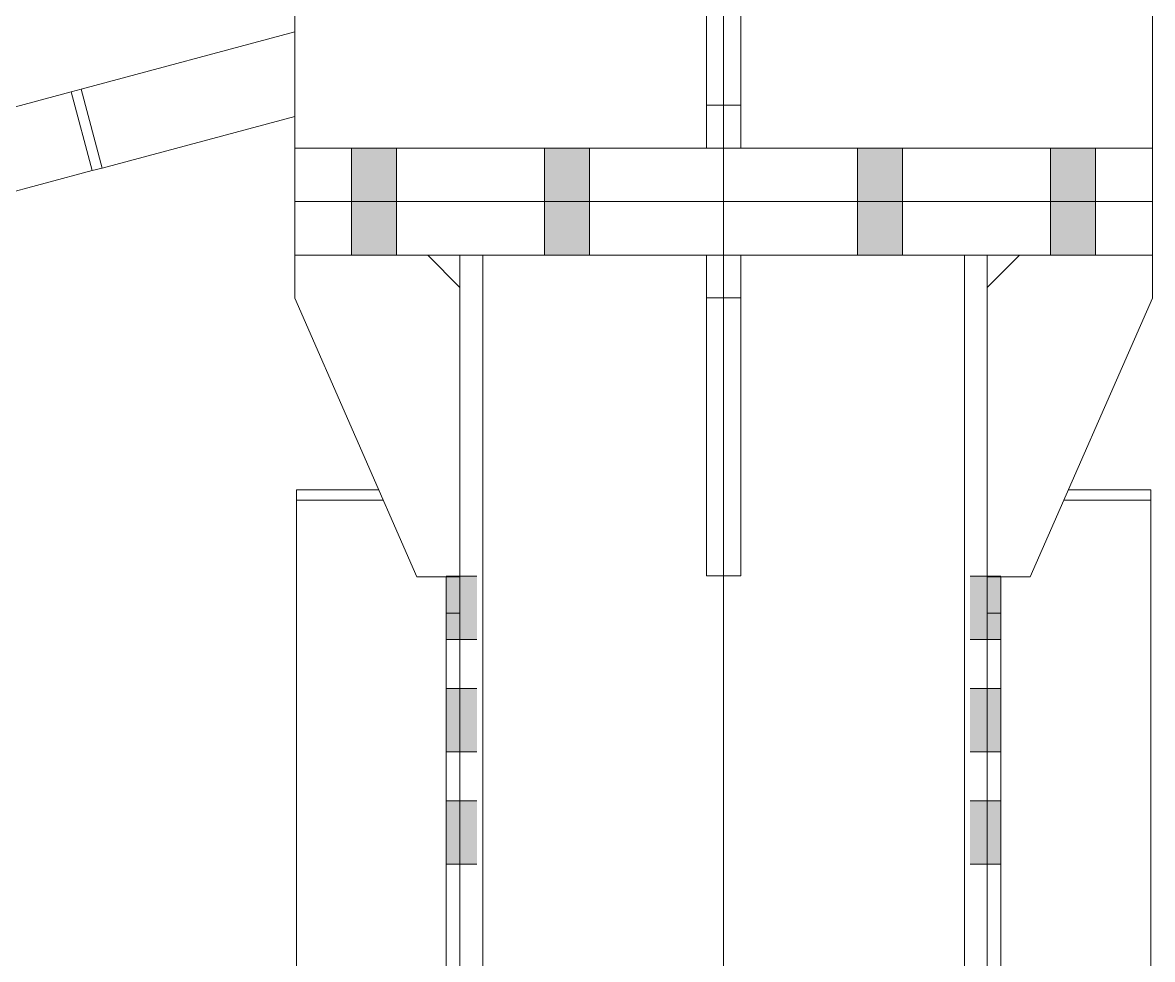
# Model space of a CAD drawing. Header units: millimetres. Extents: x -753 to 90, y 56274 to 56868.
# Drawn here: x -399.03 to -388.49, y 56697.62 to 56706.36 of the extents above; entities that cross this region are included whole.
import ezdxf

# ---------------------------------------------------------------- set-up
doc = ezdxf.new("R2010")
doc.units = ezdxf.units.MM
doc.linetypes.add('XKITLINE00', pattern=[0])
doc.linetypes.add('XKITLINE02', pattern=[4, 2, -2])
for name, color, linetype, lineweight in [('Grelha', 4, 'Continuous', 0), ('Parafuso', 3, 'Continuous', 0), ('Peça', 2, 'Continuous', 0)]:
    doc.layers.add(name, color=color, linetype=linetype, lineweight=lineweight)

# ---------------------------------------------------------------- blocks, each defined once
blk = doc.blocks.new('*A377')
at = {"layer": 'Peça', "color": 1, "linetype": 'XKITLINE00', "lineweight": 0}
for p, q in [((-396.488, 56703.788), (-396.488, 56704.188)), ((-394.948, 56703.888), (-395.248, 56704.188)), ((-395.348, 56701.187), (-396.488, 56703.788)), ((-394.948, 56701.187), (-395.348, 56701.187))]:
    blk.add_line(p, q, dxfattribs=at)
blk = doc.blocks.new('*A443')
at = {"layer": 'Parafuso', "color": 7, "linetype": 'XKITLINE02', "lineweight": 0}
for p, q in [((-394.948, 56701.195), (-395.075, 56701.195)), ((-394.788, 56701.195), (-394.948, 56701.195)), ((-394.948, 56700.603), (-395.075, 56700.603)), ((-394.788, 56700.603), (-394.948, 56700.603)), ((-394.948, 56700.147), (-395.075, 56700.147)), ((-394.788, 56700.147), (-394.948, 56700.147)), ((-394.948, 56699.554), (-395.075, 56699.554)), ((-394.788, 56699.554), (-394.948, 56699.554)), ((-394.948, 56699.098), (-395.075, 56699.098)), ((-394.788, 56699.098), (-394.948, 56699.098)), ((-394.948, 56698.506), (-395.075, 56698.506)), ((-394.788, 56698.506), (-394.948, 56698.506))]:
    blk.add_line(p, q, dxfattribs=at)
blk = doc.blocks.new('*A444')
at = {"layer": 'Parafuso', "color": 7, "linetype": 'XKITLINE02', "lineweight": 0}
for p, q in [((-390.028, 56701.195), (-390.188, 56701.195)), ((-389.901, 56701.195), (-390.028, 56701.195)), ((-390.028, 56700.603), (-390.188, 56700.603)), ((-389.901, 56700.603), (-390.028, 56700.603)), ((-390.028, 56700.147), (-390.188, 56700.147)), ((-389.901, 56700.147), (-390.028, 56700.147)), ((-390.028, 56699.554), (-390.188, 56699.554)), ((-389.901, 56699.554), (-390.028, 56699.554)), ((-390.028, 56699.098), (-390.188, 56699.098)), ((-389.901, 56699.098), (-390.028, 56699.098)), ((-390.028, 56698.506), (-390.188, 56698.506)), ((-389.901, 56698.506), (-390.028, 56698.506))]:
    blk.add_line(p, q, dxfattribs=at)
blk = doc.blocks.new('*A454')
at = {"layer": 'Parafuso'}
for points in [[(-395.538, 56705.188), (-395.538, 56704.688), (-395.958, 56704.688), (-395.958, 56705.188)], [(-393.738, 56705.188), (-393.738, 56704.688), (-394.158, 56704.688), (-394.158, 56705.188)], [(-390.818, 56705.188), (-390.818, 56704.688), (-391.238, 56704.688), (-391.238, 56705.188)], [(-389.018, 56705.188), (-389.018, 56704.688), (-389.438, 56704.688), (-389.438, 56705.188)], [(-395.538, 56704.688), (-395.538, 56704.188), (-395.958, 56704.188), (-395.958, 56704.688)], [(-393.738, 56704.688), (-393.738, 56704.188), (-394.158, 56704.188), (-394.158, 56704.688)], [(-390.818, 56704.688), (-390.818, 56704.188), (-391.238, 56704.188), (-391.238, 56704.688)], [(-389.018, 56704.688), (-389.018, 56704.188), (-389.438, 56704.188), (-389.438, 56704.688)]]:
    blk.add_hatch(color=7, dxfattribs=at).paths.add_polyline_path(points, flags=17)
at = {"layer": 'Parafuso', "color": 7, "linetype": 'XKITLINE00', "lineweight": 0}
for p, q in [((-395.958, 56705.188), (-395.958, 56704.688)), ((-395.538, 56705.188), (-395.538, 56704.688)), ((-394.158, 56705.188), (-394.158, 56704.688)), ((-393.738, 56705.188), (-393.738, 56704.688)), ((-391.238, 56705.188), (-391.238, 56704.688)), ((-390.818, 56705.188), (-390.818, 56704.688)), ((-389.438, 56705.188), (-389.438, 56704.688)), ((-389.018, 56705.188), (-389.018, 56704.688)), ((-395.958, 56704.688), (-395.958, 56704.188)), ((-395.538, 56704.688), (-395.538, 56704.188)), ((-394.158, 56704.688), (-394.158, 56704.188)), ((-393.738, 56704.688), (-393.738, 56704.188)), ((-391.238, 56704.688), (-391.238, 56704.188)), ((-390.818, 56704.688), (-390.818, 56704.188)), ((-389.438, 56704.688), (-389.438, 56704.188)), ((-389.018, 56704.688), (-389.018, 56704.188))]:
    blk.add_line(p, q, dxfattribs=at)
at = {"layer": 'Parafuso', "color": 7, "linetype": 'XKITLINE02', "lineweight": 0}
for p, q in [((-395.958, 56705.188), (-395.958, 56704.688)), ((-395.538, 56705.188), (-395.538, 56704.688)), ((-394.158, 56705.188), (-394.158, 56704.688)), ((-393.738, 56705.188), (-393.738, 56704.688)), ((-391.238, 56705.188), (-391.238, 56704.688)), ((-390.818, 56705.188), (-390.818, 56704.688)), ((-389.438, 56705.188), (-389.438, 56704.688)), ((-389.018, 56705.188), (-389.018, 56704.688)), ((-395.958, 56704.688), (-395.958, 56704.188)), ((-395.538, 56704.688), (-395.538, 56704.188)), ((-394.158, 56704.688), (-394.158, 56704.188)), ((-393.738, 56704.688), (-393.738, 56704.188)), ((-391.238, 56704.688), (-391.238, 56704.188)), ((-390.818, 56704.688), (-390.818, 56704.188)), ((-389.438, 56704.688), (-389.438, 56704.188)), ((-389.018, 56704.688), (-389.018, 56704.188))]:
    blk.add_line(p, q, dxfattribs=at)
blk = doc.blocks.new('*A455')
at = {"layer": 'Peça', "color": 1, "linetype": 'XKITLINE00', "lineweight": 0}
for p, q in [((-389.314, 56701.903), (-388.504, 56701.903)), ((-389.272, 56701.999), (-388.504, 56701.999)), ((-388.504, 56687.284), (-388.504, 56701.999)), ((-389.901, 56686.229), (-389.901, 56701.187)), ((-390.028, 56700.848), (-389.901, 56700.848)), ((-389.901, 56687.284), (-388.504, 56687.284)), ((-390.028, 56686.229), (-389.901, 56686.229))]:
    blk.add_line(p, q, dxfattribs=at)
blk = doc.blocks.new('*A456')
at = {"layer": 'Peça', "color": 1, "linetype": 'XKITLINE00', "lineweight": 0}
for p, q in [((-396.472, 56687.284), (-396.472, 56701.999)), ((-396.472, 56701.999), (-395.704, 56701.999)), ((-396.472, 56701.903), (-395.662, 56701.903)), ((-395.075, 56686.229), (-395.075, 56701.187)), ((-395.075, 56700.848), (-394.948, 56700.848)), ((-395.075, 56687.284), (-396.472, 56687.284)), ((-394.948, 56686.229), (-395.075, 56686.229))]:
    blk.add_line(p, q, dxfattribs=at)
blk = doc.blocks.new('*A468')
at = {"layer": 'Peça', "color": 1, "linetype": 'XKITLINE00', "lineweight": 0}
for p, q in [((-392.648, 56704.188), (-392.648, 56701.198)), ((-392.328, 56701.198), (-392.328, 56704.188)), ((-392.648, 56703.789), (-392.328, 56703.789)), ((-392.648, 56701.198), (-392.328, 56701.198))]:
    blk.add_line(p, q, dxfattribs=at)
blk = doc.blocks.new('*A474')
at = {"layer": 'Peça', "color": 1, "linetype": 'XKITLINE00', "lineweight": 0}
for p, q in [((-394.948, 56704.188), (-394.948, 56504.827)), ((-394.734, 56704.188), (-394.734, 56504.827)), ((-390.242, 56704.188), (-390.242, 56504.827)), ((-390.028, 56704.188), (-390.028, 56504.827))]:
    blk.add_line(p, q, dxfattribs=at)
blk = doc.blocks.new('*A475')
at = {"layer": 'Peça', "color": 1, "linetype": 'XKITLINE00', "lineweight": 0}
for p, q in [((-396.488, 56704.688), (-396.488, 56704.188)), ((-396.488, 56704.688), (-388.488, 56704.688)), ((-388.488, 56704.688), (-388.488, 56704.188)), ((-396.488, 56704.188), (-388.488, 56704.188))]:
    blk.add_line(p, q, dxfattribs=at)
blk = doc.blocks.new('*A476')
at = {"layer": 'Peça', "color": 1, "linetype": 'XKITLINE00', "lineweight": 0}
for p, q in [((-390.028, 56703.888), (-389.728, 56704.188)), ((-388.488, 56703.788), (-388.488, 56704.188)), ((-389.628, 56701.187), (-388.488, 56703.788)), ((-390.028, 56701.187), (-389.628, 56701.187))]:
    blk.add_line(p, q, dxfattribs=at)
blk = doc.blocks.new('*A521')
at = {"layer": 'Parafuso'}
for points in [[(-394.948, 56700.603), (-395.075, 56700.603), (-395.075, 56701.195), (-394.948, 56701.195)], [(-394.788, 56700.603), (-394.948, 56700.603), (-394.948, 56701.195), (-394.788, 56701.195)], [(-394.948, 56699.554), (-395.075, 56699.554), (-395.075, 56700.147), (-394.948, 56700.147)], [(-394.788, 56699.554), (-394.948, 56699.554), (-394.948, 56700.147), (-394.788, 56700.147)], [(-394.948, 56698.506), (-395.075, 56698.506), (-395.075, 56699.098), (-394.948, 56699.098)], [(-394.788, 56698.506), (-394.948, 56698.506), (-394.948, 56699.098), (-394.788, 56699.098)]]:
    blk.add_hatch(color=7, dxfattribs=at).paths.add_polyline_path(points, flags=17)
at = {"layer": 'Parafuso', "color": 7, "linetype": 'XKITLINE00', "lineweight": 0}
for p, q in [((-394.948, 56701.195), (-395.075, 56701.195)), ((-394.788, 56701.195), (-394.948, 56701.195)), ((-394.948, 56700.603), (-395.075, 56700.603)), ((-394.788, 56700.603), (-394.948, 56700.603)), ((-394.948, 56700.147), (-395.075, 56700.147)), ((-394.788, 56700.147), (-394.948, 56700.147)), ((-394.948, 56699.554), (-395.075, 56699.554)), ((-394.788, 56699.554), (-394.948, 56699.554)), ((-394.948, 56699.098), (-395.075, 56699.098)), ((-394.788, 56699.098), (-394.948, 56699.098)), ((-394.948, 56698.506), (-395.075, 56698.506)), ((-394.788, 56698.506), (-394.948, 56698.506))]:
    blk.add_line(p, q, dxfattribs=at)
blk = doc.blocks.new('*A522')
at = {"layer": 'Parafuso'}
for points in [[(-390.028, 56700.603), (-390.188, 56700.603), (-390.188, 56701.195), (-390.028, 56701.195)], [(-389.901, 56700.603), (-390.028, 56700.603), (-390.028, 56701.195), (-389.901, 56701.195)], [(-390.028, 56699.554), (-390.188, 56699.554), (-390.188, 56700.147), (-390.028, 56700.147)], [(-389.901, 56699.554), (-390.028, 56699.554), (-390.028, 56700.147), (-389.901, 56700.147)], [(-390.028, 56698.506), (-390.188, 56698.506), (-390.188, 56699.098), (-390.028, 56699.098)], [(-389.901, 56698.506), (-390.028, 56698.506), (-390.028, 56699.098), (-389.901, 56699.098)]]:
    blk.add_hatch(color=7, dxfattribs=at).paths.add_polyline_path(points, flags=17)
at = {"layer": 'Parafuso', "color": 7, "linetype": 'XKITLINE00', "lineweight": 0}
for p, q in [((-390.028, 56701.195), (-390.188, 56701.195)), ((-389.901, 56701.195), (-390.028, 56701.195)), ((-390.028, 56700.603), (-390.188, 56700.603)), ((-389.901, 56700.603), (-390.028, 56700.603)), ((-390.028, 56700.147), (-390.188, 56700.147)), ((-389.901, 56700.147), (-390.028, 56700.147)), ((-390.028, 56699.554), (-390.188, 56699.554)), ((-389.901, 56699.554), (-390.028, 56699.554)), ((-390.028, 56699.098), (-390.188, 56699.098)), ((-389.901, 56699.098), (-390.028, 56699.098)), ((-390.028, 56698.506), (-390.188, 56698.506)), ((-389.901, 56698.506), (-390.028, 56698.506))]:
    blk.add_line(p, q, dxfattribs=at)
blk = doc.blocks.new('*A529')
at = {"layer": 'Peça', "color": 1, "linetype": 'XKITLINE00', "lineweight": 0}
for p, q in [((-392.328, 56709.368), (-392.648, 56709.368)), ((-392.648, 56705.188), (-392.648, 56709.368)), ((-392.328, 56705.188), (-392.328, 56709.368)), ((-392.648, 56705.588), (-392.328, 56705.588))]:
    blk.add_line(p, q, dxfattribs=at)
blk = doc.blocks.new('*A531')
at = {"layer": 'Peça', "color": 1, "linetype": 'XKITLINE00', "lineweight": 0}
for p, q in [((-390.502, 56710.399), (-389.921, 56710.445)), ((-395.302, 56709.113), (-390.502, 56710.399)), ((-388.594, 56709.427), (-388.488, 56708.854)), ((-395.777, 56708.898), (-395.302, 56709.113)), ((-388.488, 56705.188), (-388.488, 56708.854)), ((-396.488, 56707.568), (-396.403, 56708.082)), ((-396.488, 56705.188), (-396.488, 56707.568))]:
    blk.add_line(p, q, dxfattribs=at)
for centre, start, end in [((-390.088, 56708.854), 21, 83.9997), ((-394.888, 56707.568), 123.7495, 161.2491)]:
    blk.add_arc(centre, 1.6, start, end, dxfattribs=at)
blk = doc.blocks.new('*A537')
at = {"layer": 'Peça', "color": 1, "linetype": 'XKITLINE00', "lineweight": 0}
for p, q in [((-388.488, 56705.188), (-396.488, 56705.188)), ((-396.488, 56704.688), (-396.488, 56705.188)), ((-388.488, 56704.688), (-388.488, 56705.188)), ((-388.488, 56704.688), (-396.488, 56704.688))]:
    blk.add_line(p, q, dxfattribs=at)
blk = doc.blocks.new('*A628')
at = {"layer": 'Grelha', "color": 7, "linetype": 'XKITLINE00', "lineweight": 0}
blk.add_line((-392.488, 56499.327), (-392.488, 56831.55), dxfattribs=at)
blk = doc.blocks.new('*A1367')
at = {"layer": 'Peça', "color": 1, "linetype": 'XKITLINE00', "lineweight": 0}
for p, q in [((-400.955, 56705.074), (-398.573, 56705.713)), ((-398.573, 56705.713), (-398.376, 56704.977)), ((-417.744, 56699.787), (-398.376, 56704.977))]:
    blk.add_line(p, q, dxfattribs=at)
blk = doc.blocks.new('*A1683')
at = {"layer": 'Peça', "color": 1, "linetype": 'XKITLINE00', "lineweight": 0}
for p, q in [((-398.481, 56705.737), (-396.488, 56706.271)), ((-398.284, 56705.001), (-396.488, 56705.482))]:
    blk.add_line(p, q, dxfattribs=at)
blk = doc.blocks.new('*A1689')
at = {"layer": 'Peça', "color": 1, "linetype": 'XKITLINE00', "lineweight": 0}
for p, q in [((-398.573, 56705.713), (-398.481, 56705.737)), ((-398.481, 56705.737), (-398.284, 56705.001)), ((-398.376, 56704.977), (-398.284, 56705.001))]:
    blk.add_line(p, q, dxfattribs=at)
blk = doc.blocks.new('*A1699')
at = {"layer": 'Parafuso', "color": 7, "linetype": 'XKITLINE02', "lineweight": 0}
for p, q in [((-395.958, 56705.188), (-395.958, 56704.688)), ((-395.958, 56705.188), (-395.958, 56704.688)), ((-395.538, 56705.188), (-395.538, 56704.688)), ((-395.538, 56705.188), (-395.538, 56704.688)), ((-394.158, 56705.188), (-394.158, 56704.688)), ((-394.158, 56705.188), (-394.158, 56704.688)), ((-393.738, 56705.188), (-393.738, 56704.688)), ((-393.738, 56705.188), (-393.738, 56704.688)), ((-391.238, 56705.188), (-391.238, 56704.688)), ((-391.238, 56705.188), (-391.238, 56704.688)), ((-390.818, 56705.188), (-390.818, 56704.688)), ((-390.818, 56705.188), (-390.818, 56704.688)), ((-389.438, 56705.188), (-389.438, 56704.688)), ((-389.438, 56705.188), (-389.438, 56704.688)), ((-389.018, 56705.188), (-389.018, 56704.688)), ((-389.018, 56705.188), (-389.018, 56704.688)), ((-395.958, 56704.688), (-395.958, 56704.188)), ((-395.958, 56704.688), (-395.958, 56704.188)), ((-395.538, 56704.688), (-395.538, 56704.188)), ((-395.538, 56704.688), (-395.538, 56704.188)), ((-394.158, 56704.688), (-394.158, 56704.188)), ((-394.158, 56704.688), (-394.158, 56704.188)), ((-393.738, 56704.688), (-393.738, 56704.188)), ((-393.738, 56704.688), (-393.738, 56704.188)), ((-391.238, 56704.688), (-391.238, 56704.188)), ((-391.238, 56704.688), (-391.238, 56704.188)), ((-390.818, 56704.688), (-390.818, 56704.188)), ((-390.818, 56704.688), (-390.818, 56704.188)), ((-389.438, 56704.688), (-389.438, 56704.188)), ((-389.438, 56704.688), (-389.438, 56704.188)), ((-389.018, 56704.688), (-389.018, 56704.188)), ((-389.018, 56704.688), (-389.018, 56704.188))]:
    blk.add_line(p, q, dxfattribs=at)

msp = doc.modelspace()

# ---------------------------------------------------------------- block references
at = {"lineweight": 0}
for name in ['*A628', '*A531', '*A529', '*A1683', '*A1367', '*A1689', '*A537', '*A454', '*A1699', '*A475', '*A377', '*A474', '*A468', '*A476', '*A456', '*A455', '*A443', '*A521', '*A444', '*A522']:
    msp.add_blockref(name, (0, 0), dxfattribs=at)

doc.saveas('drawing.dxf')
